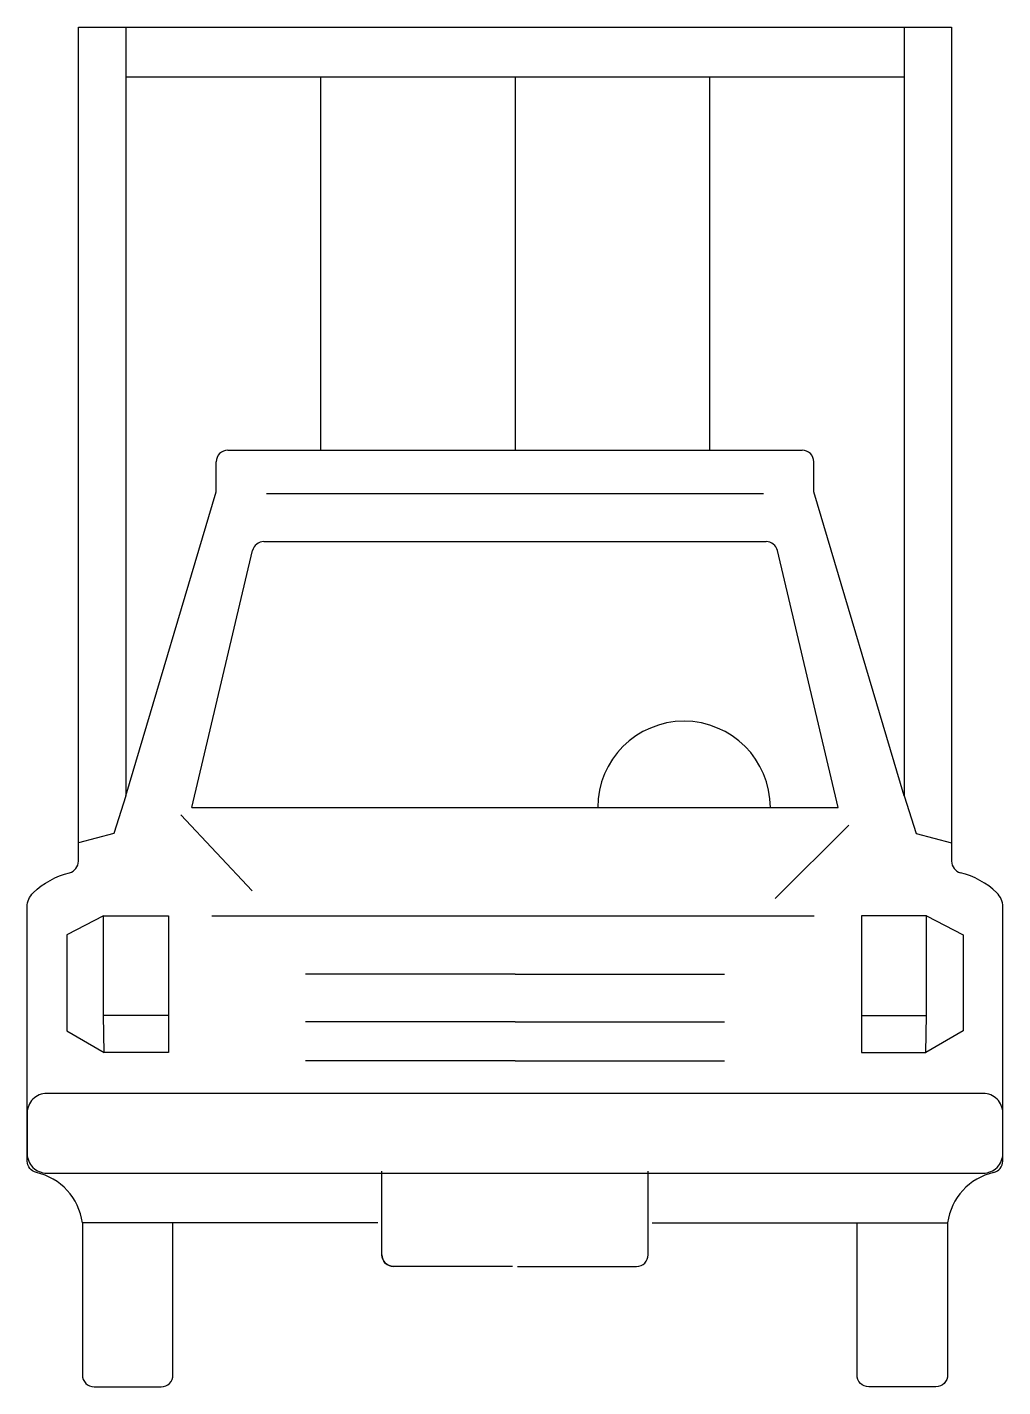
# Model space of a CAD drawing. Extents: x -1.24 to 1.24, y 0 to 3.46.
import ezdxf

# ---------------------------------------------------------------- set-up
doc = ezdxf.new("R2010")
doc.units = 0
doc.header["$LTSCALE"] = 100
doc.header["$MEASUREMENT"] = 0
doc.layers.add('C-CARRO', color=2, linetype='CONTINUOUS')

msp = doc.modelspace()

# ---------------------------------------------------------------- linework, layer by layer
at = {"layer": 'C-CARRO', "linetype": 'CONTINUOUS'}
for p, q in [((-0.9898, 3.4581), (-0.9898, 1.5027)), ((0.9898, 3.4581), (0.9898, 1.5027)), ((-0.4949, 3.3317), (-0.4949, 2.3823)), ((0, 3.3317), (0.9898, 3.3317)), ((0.4949, 3.3317), (0.4949, 2.3823)), ((-0.7597, 2.2763), (-0.7597, 2.3524)), ((-0.7298, 2.3823), (0.7298, 2.3823)), ((0.7597, 2.2763), (0.7597, 2.3524)), ((-0.9898, 1.5027), (-0.7597, 2.2763)), ((-0.6322, 2.2722), (0.6322, 2.2722)), ((0.9898, 1.5027), (0.7597, 2.2763)), ((-0.6382, 2.1499), (0.6382, 2.1499)), ((-0.8214, 1.4733), (-0.6673, 2.1268)), ((0.8214, 1.4733), (0.6673, 2.1268)), ((-0.9898, 1.5027), (-1.0199, 1.4073)), ((-0.8494, 1.4547), (-0.6679, 1.2619)), ((-0.8214, 1.4733), (0.8214, 1.4733)), ((0.8484, 1.4287), (0.6611, 1.2416)), ((-1.0199, 1.4073), (-1.11, 1.3834)), ((-1.0461, 1.1976), (-1.1395, 1.1492)), ((-1.0461, 0.9444), (-1.0461, 1.1976)), ((-1.0461, 1.1976), (-0.8809, 1.1976)), ((-0.8809, 1.1976), (-0.8809, 0.9444)), ((-0.7708, 1.1976), (0.7603, 1.1976)), ((1.0461, 1.1976), (0.8809, 1.1976)), ((0.8809, 1.1976), (0.8809, 0.9444)), ((1.0461, 0.9444), (1.0461, 1.1976)), ((1.0461, 1.1976), (1.1395, 1.1492)), ((-1.1395, 1.1492), (-1.1395, 0.9052)), ((1.1395, 1.1492), (1.1395, 0.9052)), ((0, 1.0495), (-0.5327, 1.0495)), ((0, 1.0495), (0.5327, 1.0495)), ((-1.0447, 0.8506), (-1.0461, 0.9444)), ((-0.8809, 0.9444), (-1.0461, 0.9444)), ((-0.8809, 0.9444), (-0.8809, 0.8506)), ((0.8809, 0.9444), (1.0461, 0.9444)), ((0.8809, 0.9444), (0.8809, 0.8506)), ((1.0447, 0.8506), (1.0461, 0.9444)), ((-1.1395, 0.9052), (-1.0447, 0.8506)), ((0, 0.9284), (-0.5327, 0.9284)), ((0, 0.9284), (0.5327, 0.9284)), ((1.1395, 0.9052), (1.0447, 0.8506)), ((-0.8809, 0.8506), (-1.0447, 0.8506)), ((0.8809, 0.8506), (1.0447, 0.8506)), ((0, 0.8293), (-0.5327, 0.8293)), ((0, 0.8293), (0.5327, 0.8293)), ((-0.3386, 0.336), (-0.3386, 0.5486)), ((0.3386, 0.336), (0.3386, 0.5486)), ((-0.3487, 0.4174), (-1.1, 0.4174)), ((0.006, 0.3061), (0.3087, 0.3061))]:
    msp.add_line(p, q, dxfattribs=at)
for points in [[(-1.1327, 1.3075, 0.34412), (-1.11, 1.3366), (-1.11, 3.4581), (0, 3.4581), (1.11, 3.4581), (1.11, 1.3366, 0.34412), (1.1327, 1.3075)], [(-1.217, 0.5451, -0.349389), (-1.2403, 0.5743), (-1.2403, 1.2207, -0.204924), (-1.2248, 1.2568, -0.130027), (-1.1327, 1.3075)], [(1.217, 0.5451, 0.349389), (1.2403, 0.5743), (1.2403, 1.2207, 0.204924), (1.2248, 1.2568, 0.130027), (1.1327, 1.3075)], [(-1.1, 0.4174), (-1.1, 0.03, 0.414214), (-1.07, 0), (-0.8995, 0, 0.414214), (-0.8696, 0.03), (-0.8696, 0.4174)], [(0.3487, 0.4174), (1.1, 0.4174), (1.1, 0.03, -0.414214), (1.07, 0), (0.8995, 0, -0.414214), (0.8696, 0.03), (0.8696, 0.4174)], [(-0.006, 0.3061), (-0.3087, 0.3061, -0.414214), (-0.3386, 0.336, 0.414214), (-0.3087, 0.3061)]]:
    msp.add_lwpolyline(points, format="xyb", dxfattribs=at)
for points in [[(-0.9898, 3.3317), (0, 3.3317), (0, 2.3823)], [(0.9898, 1.5027), (1.0199, 1.4073), (1.11, 1.3834)]]:
    msp.add_lwpolyline(points, dxfattribs=at)
msp.add_lwpolyline([(1.1903, 0.5435, 0.414214), (1.2403, 0.5934), (1.2403, 0.6963, 0.414214), (1.1903, 0.7463), (0, 0.7463), (-1.1903, 0.7463, 0.414214), (-1.2403, 0.6963), (-1.2403, 0.5934, 0.414214), (-1.1903, 0.5435), (0, 0.5435)], format="xyb", close=True, dxfattribs=at)
for centre, radius, start, end in [((-0.7298, 2.3524), 0.03, 90, 180), ((0.7298, 2.3524), 0.03, 0, 90), ((-0.6382, 2.1199), 0.03, 90, 166.7339), ((0.6382, 2.1199), 0.03, 13.2661, 90), ((0.4298, 1.4733), 0.2196, 0, 180), ((-1.2513, 0.3962), 0.1528, 7.9696, 77.0353), ((1.2513, 0.3962), 0.1528, 102.9647, 172.0304), ((0.3087, 0.336), 0.03, 270, 0), ((0.3087, 0.336), 0.03, 270, 0)]:
    msp.add_arc(centre, radius, start, end, dxfattribs=at)

doc.saveas('drawing.dxf')
